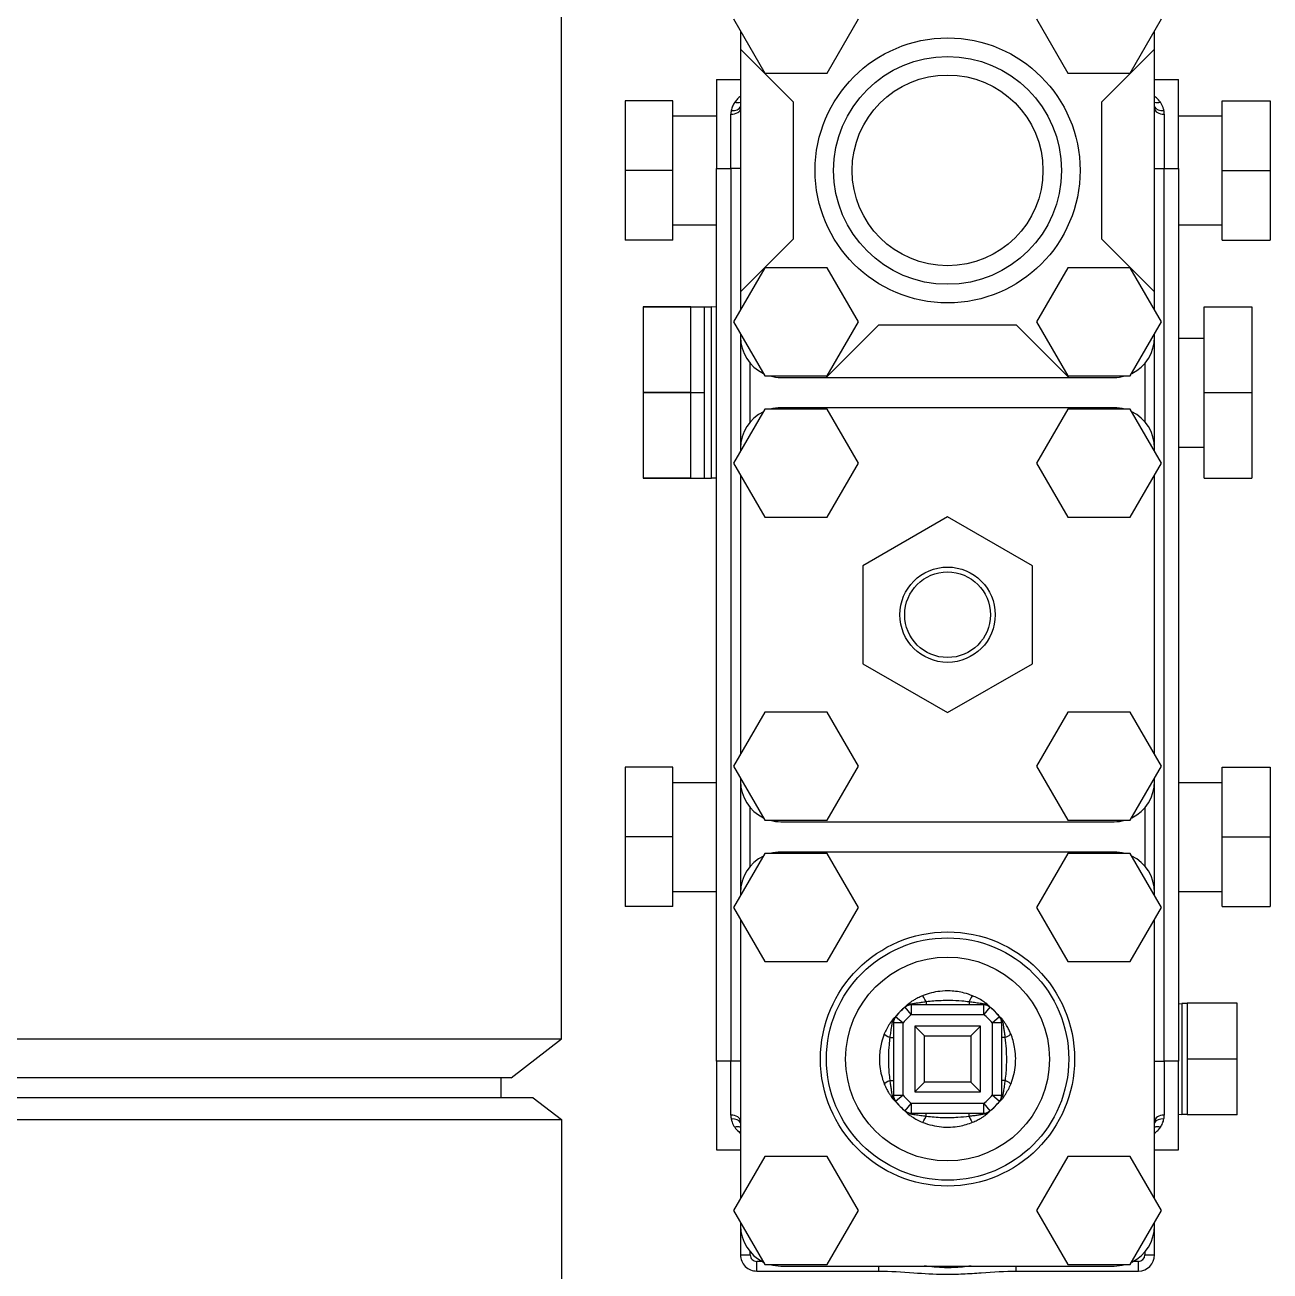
# Model space of a CAD drawing. Header units: inches. Extents: x -883 to 808, y -248 to 1051.
# Drawn here: x -256.77 to -249.06, y 841.28 to 848.99 of the extents above; entities that cross this region are included whole.
import ezdxf

# ---------------------------------------------------------------- set-up
doc = ezdxf.new("R2010")
doc.units = ezdxf.units.IN
doc.header["$MEASUREMENT"] = 0
doc.layers.get('0').update_dxf_attribs({"linetype": 'CONTINUOUS'})
doc.layers.add('EQUIPMENT - COMPRESSORS', color=41, linetype='CONTINUOUS')

# ---------------------------------------------------------------- blocks, each defined once
blk = doc.blocks.new('A$Cb802d3fd')
for p, q in [((104.9643, 41.2695), (105.3953, 41.2695)), ((104.9643, 40.9735), (104.9643, 41.2695)), ((105.3953, 41.2695), (105.8263, 41.2695)), ((105.3953, 40.9735), (105.3953, 41.2695)), ((105.8263, 40.9735), (105.8263, 41.2695)), ((109.0893, 41.2695), (109.5203, 41.2695)), ((109.0893, 40.9735), (109.0893, 41.2695)), ((109.5203, 41.2695), (109.9513, 41.2695)), ((109.5203, 40.9735), (109.5203, 41.2695)), ((109.9513, 40.9735), (109.9513, 41.2695)), ((106.2403, 40.8625), (106.2403, 41.1575)), ((106.2403, 41.1575), (106.7703, 41.1575)), ((106.7703, 41.1575), (107.3003, 41.1575)), ((106.7703, 40.8625), (106.7703, 41.1575)), ((107.3003, 40.8625), (107.3003, 41.1575)), ((110.5503, 41.0668), (110.5503, 40.7568)), ((110.8953, 41.0668), (110.5503, 41.0668)), ((110.8953, 41.0668), (110.8953, 40.7568)), ((111.2403, 41.0668), (110.8953, 41.0668)), ((111.2403, 41.0668), (111.2403, 40.7568)), ((105.3953, 40.9735), (104.9643, 40.9735)), ((105.0578, 40.7035), (105.0578, 40.9735)), ((105.8263, 40.9735), (105.3953, 40.9735)), ((105.7328, 40.7035), (105.7328, 40.9735)), ((109.5203, 40.9735), (109.0893, 40.9735)), ((109.1828, 40.7035), (109.1828, 40.9735)), ((109.9513, 40.9735), (109.5203, 40.9735)), ((109.8578, 40.7035), (109.8578, 40.9735)), ((106.7703, 40.8625), (106.2403, 40.8625)), ((106.4328, 40.7035), (106.4328, 40.8625)), ((107.3003, 40.8625), (106.7703, 40.8625)), ((107.1078, 40.7035), (107.1078, 40.8625)), ((110.5503, 40.7568), (110.8953, 40.7568)), ((110.5525, 40.7568), (110.5525, 40.7227)), ((110.8953, 40.7568), (111.2403, 40.7568)), ((111.2381, 40.7568), (111.2381, 40.7227)), ((105.3828, 40.7035), (104.8328, 40.7035)), ((104.8328, 40.5547), (104.8328, 40.7035)), ((105.3828, 40.6147), (105.3828, 40.7035)), ((105.3828, 40.7035), (110.9078, 40.7035)), ((110.5525, 40.7227), (111.2381, 40.7227)), ((110.5531, 40.7035), (110.5525, 40.7227)), ((111.4578, 40.7035), (110.9078, 40.7035)), ((110.9078, 40.7035), (110.9078, 40.6147)), ((111.2375, 40.7035), (111.2381, 40.7227)), ((111.4578, 40.5547), (111.4578, 40.7035)), ((104.7925, 40.4042), (104.4578, 40.5974)), ((105.0481, 40.6147), (105.3828, 40.6147)), ((105.3828, 40.5547), (105.3828, 40.6147)), ((110.9078, 40.6147), (105.3828, 40.6147)), ((106.3328, 40.5974), (105.9982, 40.4042)), ((106.6675, 40.4042), (106.3328, 40.5974)), ((107.2078, 40.5974), (106.8732, 40.4042)), ((107.5425, 40.4042), (107.2078, 40.5974)), ((109.0828, 40.5974), (108.7482, 40.4042)), ((109.4175, 40.4042), (109.0828, 40.5974)), ((109.9578, 40.5974), (109.6232, 40.4042)), ((110.2925, 40.4042), (109.9578, 40.5974)), ((110.9078, 40.6147), (111.2425, 40.6147)), ((110.9078, 40.5547), (110.9078, 40.6147)), ((111.8328, 40.5974), (111.4982, 40.4042)), ((112.1675, 40.4042), (111.8328, 40.5974)), ((104.6444, 40.5547), (104.5317, 40.5547)), ((106.1462, 40.5547), (104.6444, 40.5547)), ((104.9706, 40.2285), (104.6444, 40.5547)), ((106.1462, 40.5547), (105.82, 40.2285)), ((106.2589, 40.5547), (106.1462, 40.5547)), ((106.4266, 40.5547), (106.4067, 40.5547)), ((107.1141, 40.5547), (106.4266, 40.5547)), ((106.589, 40.4947), (106.9516, 40.4947)), ((107.1339, 40.5547), (107.1141, 40.5547)), ((109.0089, 40.5547), (107.2817, 40.5547)), ((109.1766, 40.5547), (109.1567, 40.5547)), ((109.8641, 40.5547), (109.1766, 40.5547)), ((109.339, 40.4947), (109.7016, 40.4947)), ((109.8839, 40.5547), (109.8641, 40.5547)), ((111.7589, 40.5547), (110.0317, 40.5547)), ((111.9266, 40.5547), (111.9067, 40.5547)), ((112.1078, 40.5547), (111.9266, 40.5547)), ((112.089, 40.4947), (112.1078, 40.4947)), ((112.1078, 40.4947), (112.1078, 40.5547)), ((112.2078, 40.4547), (112.1478, 40.4547)), ((112.1478, 40.4547), (112.1478, 40.4211)), ((112.2078, 39.6981), (112.2078, 40.4547)), ((104.7925, 40.0178), (104.7925, 40.4042)), ((105.9982, 40.4042), (105.9982, 40.0178)), ((106.6675, 40.0178), (106.6675, 40.4042)), ((106.8732, 40.4042), (106.8732, 40.0178)), ((107.5425, 40.0178), (107.5425, 40.4042)), ((108.7482, 40.4042), (108.7482, 40.0178)), ((109.4175, 40.0178), (109.4175, 40.4042)), ((109.6232, 40.4042), (109.6232, 40.0178)), ((110.2925, 40.0178), (110.2925, 40.4042)), ((111.4982, 40.4042), (111.4982, 40.0178)), ((112.1675, 40.0178), (112.1675, 40.4042)), ((106.6766, 40.0244), (106.6766, 40.3047)), ((106.8641, 40.3047), (106.8641, 38.2422)), ((109.4266, 38.2422), (109.4266, 40.3047)), ((109.6141, 40.3047), (109.6141, 38.2422)), ((112.1766, 38.2422), (112.1766, 40.3047)), ((105.82, 40.2285), (104.9706, 40.2285)), ((104.4578, 39.8246), (104.7925, 40.0178)), ((105.9982, 40.0178), (106.3328, 39.8246)), ((106.3328, 39.8246), (106.6675, 40.0178)), ((106.3503, 39.6982), (106.6766, 40.0244)), ((106.6766, 38.5226), (106.6766, 40.0244)), ((106.8732, 40.0178), (107.2078, 39.8246)), ((107.2078, 39.8246), (107.5425, 40.0178)), ((108.7482, 40.0178), (109.0828, 39.8246)), ((109.0828, 39.8246), (109.4175, 40.0178)), ((109.6232, 40.0178), (109.9578, 39.8246)), ((109.9578, 39.8246), (110.2925, 40.0178)), ((111.4982, 40.0178), (111.8328, 39.8246)), ((111.8328, 39.8246), (112.1675, 40.0178)), ((107.8422, 39.7985), (107.5391, 39.2735)), ((108.4484, 39.7985), (107.8422, 39.7985)), ((108.7515, 39.2735), (108.4484, 39.7985)), ((106.3503, 38.8488), (106.3503, 39.6982)), ((112.2078, 39.6981), (112.1766, 39.6981)), ((110.6708, 39.5485), (110.6329, 39.595)), ((110.6708, 39.6085), (110.6708, 39.5485)), ((111.1198, 39.6085), (110.6708, 39.6085)), ((110.7624, 39.6288), (110.7624, 39.6085)), ((111.0283, 39.6288), (111.0283, 39.6085)), ((111.1198, 39.5485), (111.1198, 39.6085)), ((111.1578, 39.595), (111.1198, 39.5485)), ((110.6203, 39.498), (110.5603, 39.498)), ((110.5603, 39.498), (110.5603, 39.049)), ((110.5738, 39.5359), (110.6203, 39.498)), ((110.6203, 39.049), (110.6203, 39.498)), ((110.6708, 39.5485), (111.1198, 39.5485)), ((111.1703, 39.498), (111.2168, 39.5359)), ((111.1703, 39.498), (111.1703, 39.049)), ((111.2303, 39.498), (111.1703, 39.498)), ((111.2303, 39.049), (111.2303, 39.498)), ((110.6923, 39.4765), (110.6923, 39.0705)), ((110.6923, 39.4765), (110.7523, 39.4165)), ((111.0983, 39.4765), (110.6923, 39.4765)), ((110.7523, 39.1305), (110.7523, 39.4165)), ((110.7523, 39.4165), (111.0383, 39.4165)), ((111.0383, 39.4165), (111.0983, 39.4765)), ((111.0383, 39.4165), (111.0383, 39.1305)), ((111.0983, 39.0705), (111.0983, 39.4765)), ((110.54, 39.4064), (110.5603, 39.4064)), ((111.2506, 39.4064), (111.2303, 39.4064)), ((107.5391, 39.2735), (107.8422, 38.7485)), ((108.4484, 38.7485), (108.7515, 39.2735)), ((110.54, 39.1406), (110.5603, 39.1406)), ((110.7523, 39.1305), (110.6923, 39.0705)), ((111.0383, 39.1305), (110.7523, 39.1305)), ((111.0383, 39.1305), (111.0983, 39.0705)), ((111.2506, 39.1406), (111.2303, 39.1406)), ((110.5603, 39.049), (110.6203, 39.049)), ((110.6203, 39.049), (110.5738, 39.0111)), ((110.6923, 39.0705), (111.0983, 39.0705)), ((111.2168, 39.0111), (111.1703, 39.049)), ((111.1703, 39.049), (111.2303, 39.049)), ((110.6329, 38.952), (110.6708, 38.9985)), ((111.1198, 38.9985), (110.6708, 38.9985)), ((110.6708, 38.9985), (110.6708, 38.9385)), ((111.1198, 38.9985), (111.1578, 38.952)), ((111.1198, 38.9385), (111.1198, 38.9985)), ((110.6708, 38.9385), (111.1198, 38.9385)), ((110.7624, 38.9182), (110.7624, 38.9385)), ((111.0283, 38.9182), (111.0283, 38.9385)), ((106.6766, 38.5226), (106.3503, 38.8488)), ((112.2078, 38.8489), (112.1766, 38.8489)), ((112.2078, 38.0922), (112.2078, 38.8489)), ((104.7925, 38.5292), (104.4578, 38.7224)), ((106.3328, 38.7224), (105.9982, 38.5292)), ((106.6675, 38.5292), (106.3328, 38.7224)), ((107.2078, 38.7224), (106.8732, 38.5292)), ((107.5425, 38.5292), (107.2078, 38.7224)), ((107.8422, 38.7485), (108.4484, 38.7485)), ((109.0828, 38.7224), (108.7482, 38.5292)), ((109.4175, 38.5292), (109.0828, 38.7224)), ((109.9578, 38.7224), (109.6232, 38.5292)), ((110.2925, 38.5292), (109.9578, 38.7224)), ((111.8328, 38.7224), (111.4982, 38.5292)), ((112.1675, 38.5292), (111.8328, 38.7224)), ((104.7925, 38.1428), (104.7925, 38.5292)), ((105.9982, 38.5292), (105.9982, 38.1428)), ((106.6675, 38.1428), (106.6675, 38.5292)), ((106.6766, 38.2422), (106.6766, 38.5226)), ((106.8732, 38.5292), (106.8732, 38.1428)), ((107.5425, 38.1428), (107.5425, 38.5292)), ((108.7482, 38.5292), (108.7482, 38.1428)), ((109.4175, 38.1428), (109.4175, 38.5292)), ((109.6232, 38.5292), (109.6232, 38.1428)), ((110.2925, 38.1428), (110.2925, 38.5292)), ((111.4982, 38.5292), (111.4982, 38.1428)), ((112.1675, 38.1428), (112.1675, 38.5292)), ((104.6444, 37.9922), (104.9706, 38.3185)), ((104.9706, 38.3185), (105.82, 38.3185)), ((105.82, 38.3185), (106.1462, 37.9922)), ((104.4578, 37.9496), (104.7925, 38.1428)), ((105.9982, 38.1428), (106.3328, 37.9496)), ((106.3328, 37.9496), (106.6675, 38.1428)), ((106.8732, 38.1428), (107.2078, 37.9496)), ((107.2078, 37.9496), (107.5425, 38.1428)), ((108.7482, 38.1428), (109.0828, 37.9496)), ((109.0828, 37.9496), (109.4175, 38.1428)), ((109.6232, 38.1428), (109.9578, 37.9496)), ((109.9578, 37.9496), (110.2925, 38.1428)), ((111.4982, 38.1428), (111.8328, 37.9496)), ((111.8328, 37.9496), (112.1675, 38.1428)), ((112.1478, 38.1259), (112.1478, 38.0922)), ((106.9516, 38.0522), (106.589, 38.0522)), ((109.7016, 38.0522), (109.339, 38.0522)), ((112.1078, 38.0522), (112.089, 38.0522)), ((112.1078, 37.9922), (112.1078, 38.0522)), ((112.2078, 38.0922), (112.1478, 38.0922)), ((104.5317, 37.9922), (104.6444, 37.9922)), ((104.6444, 37.9922), (106.1462, 37.9922)), ((104.8328, 37.8435), (104.8328, 37.9922)), ((105.3828, 37.9922), (105.3828, 37.9322)), ((106.1462, 37.9922), (106.2589, 37.9922)), ((106.4067, 37.9922), (106.4266, 37.9922)), ((106.4266, 37.9922), (107.1141, 37.9922)), ((107.1141, 37.9922), (107.1339, 37.9922)), ((107.2817, 37.9922), (109.0089, 37.9922)), ((109.1567, 37.9922), (109.1766, 37.9922)), ((109.1766, 37.9922), (109.8641, 37.9922)), ((109.8641, 37.9922), (109.8839, 37.9922)), ((110.0317, 37.9922), (111.7589, 37.9922)), ((110.9078, 37.9922), (110.9078, 37.9322)), ((111.4578, 37.8435), (111.4578, 37.9922)), ((111.9067, 37.9922), (111.9266, 37.9922)), ((111.9266, 37.9922), (112.1078, 37.9922)), ((105.3828, 37.9322), (105.0481, 37.9322)), ((105.3828, 37.9322), (110.9078, 37.9322)), ((105.3828, 37.8435), (105.3828, 37.9322)), ((111.2425, 37.9322), (110.9078, 37.9322)), ((110.9078, 37.9322), (110.9078, 37.8435)), ((104.8328, 37.8435), (105.3828, 37.8435)), ((105.0578, 37.5735), (105.0578, 37.8435)), ((110.9078, 37.8435), (105.3828, 37.8435)), ((105.7328, 37.5735), (105.7328, 37.8435)), ((106.2408, 37.8435), (106.2399, 37.8133)), ((107.3007, 37.8133), (106.2399, 37.8133)), ((106.2399, 37.7695), (106.2399, 37.8133)), ((107.2998, 37.8435), (107.3007, 37.8133)), ((107.3007, 37.7695), (107.3007, 37.8133)), ((109.1828, 37.5735), (109.1828, 37.8435)), ((109.8578, 37.5735), (109.8578, 37.8435)), ((110.9078, 37.8435), (111.4578, 37.8435)), ((106.2403, 37.7695), (106.2399, 37.7695)), ((106.4871, 37.7695), (106.2403, 37.7695)), ((106.2403, 37.3895), (106.2403, 37.7695)), ((106.5235, 37.7695), (106.4871, 37.7695)), ((106.7703, 37.7695), (106.5235, 37.7695)), ((107.0171, 37.7695), (106.7703, 37.7695)), ((106.7703, 37.3895), (106.7703, 37.7695)), ((107.0535, 37.7695), (107.0171, 37.7695)), ((107.3003, 37.7695), (107.0535, 37.7695)), ((107.3003, 37.3895), (107.3003, 37.7695)), ((107.3007, 37.7695), (107.3003, 37.7695)), ((106.7703, 37.6845), (106.2403, 37.6845)), ((106.2403, 37.6845), (106.2403, 37.3895)), ((107.3003, 37.6845), (106.7703, 37.6845)), ((106.7703, 37.6845), (106.7703, 37.3895)), ((107.3003, 37.6845), (107.3003, 37.3895)), ((105.3953, 37.5735), (104.9643, 37.5735)), ((104.9643, 37.5735), (104.9643, 37.2775)), ((105.8263, 37.5735), (105.3953, 37.5735)), ((105.3953, 37.5735), (105.3953, 37.2775)), ((105.8263, 37.5735), (105.8263, 37.2775)), ((109.5203, 37.5735), (109.0893, 37.5735)), ((109.0893, 37.5735), (109.0893, 37.2775)), ((109.9513, 37.5735), (109.5203, 37.5735)), ((109.5203, 37.5735), (109.5203, 37.2775)), ((109.9513, 37.5735), (109.9513, 37.2775)), ((106.2403, 37.3895), (106.7703, 37.3895)), ((106.2403, 37.3895), (106.7703, 37.3895)), ((106.7703, 37.3895), (107.3003, 37.3895)), ((106.7703, 37.3895), (107.3003, 37.3895)), ((104.9643, 37.2775), (105.3953, 37.2775)), ((105.3953, 37.2775), (105.8263, 37.2775)), ((109.0893, 37.2775), (109.5203, 37.2775)), ((109.5203, 37.2775), (109.9513, 37.2775)), ((110.7705, 36.8845), (101.7388, 36.8845)), ((110.771, 36.8845), (101.7388, 36.8845)), ((110.771, 36.8845), (101.7388, 36.8845)), ((110.7705, 25.7295), (110.7705, 36.8845)), ((110.771, 25.7294), (110.771, 36.8845)), ((111.0108, 36.572), (110.771, 36.8845)), ((110.771, 25.7294), (110.771, 36.8845)), ((111.0108, 36.572), (110.771, 36.8845)), ((111.1353, 36.7095), (111.2696, 36.8845)), ((111.2696, 25.6726), (111.2696, 36.8845)), ((111.2696, 36.8845), (113.1353, 36.8845)), ((111.2701, 25.6726), (111.2701, 36.8845)), ((111.2701, 36.8845), (113.1358, 36.8845)), ((111.2701, 25.6726), (111.2701, 36.8845)), ((111.2701, 36.8845), (113.1358, 36.8845)), ((111.1353, 36.7095), (111.1353, 25.6879)), ((111.0108, 36.572), (111.0108, 25.7021)), ((111.0108, 36.572), (111.0108, 25.7021)), ((111.0108, 36.5095), (111.1353, 36.5095)), ((111.0108, 36.5095), (111.1353, 36.5095)), ((111.0108, 36.5095), (111.1353, 36.5095))]:
    blk.add_line(p, q)
for centre, radius in [((105.3953, 39.2735), 0.82), ((110.8953, 39.2735), 0.7865), ((105.3953, 39.2735), 0.705), ((110.8953, 39.2735), 0.75), ((110.8953, 39.2735), 0.631), ((105.3953, 39.2735), 0.5905), ((108.1453, 39.2735), 0.295), ((108.1453, 39.2735), 0.2651)]:
    blk.add_circle(centre, radius)
for centre, radius, start, end in [((106.4266, 40.3047), 0.25, 25.72287, 90), ((107.1141, 40.3047), 0.25, 90, 154.27713), ((109.1766, 40.3047), 0.25, 25.72287, 90), ((109.8641, 40.3047), 0.25, 90, 154.27713), ((111.9266, 40.3047), 0.25, 25.72287, 90), ((112.1078, 40.4547), 0.1, 0, 90), ((112.1078, 40.4547), 0.04, 0, 90), ((106.4266, 40.3047), 0.25, 0, 15.51024), ((107.1141, 40.3047), 0.25, 164.48976, 180), ((109.1766, 40.3047), 0.25, 0, 15.51024), ((109.8641, 40.3047), 0.25, 164.48976, 180), ((111.9266, 40.3047), 0.25, 0, 15.51024), ((110.8953, 39.2735), 0.4152, 128.65159, 141.34841), ((110.8953, 39.2735), 0.415, 129.22688, 140.77312), ((110.6708, 39.5485), 0.06, 90, 129.22688), ((111.1198, 39.5485), 0.06, 50.77312, 90), ((110.8953, 39.2735), 0.4152, 38.65159, 51.34841), ((110.8953, 39.2735), 0.415, 39.22688, 50.77312), ((110.6203, 39.498), 0.06, 140.77312, 180), ((110.8953, 39.2735), 0.355, 129.22688, 140.77312), ((110.8953, 39.2735), 0.355, 39.22688, 50.77312), ((111.1703, 39.498), 0.06, 0, 39.22688), ((110.6203, 39.049), 0.06, 180, 219.22688), ((110.8953, 39.2735), 0.355, 219.22688, 230.77312), ((110.8953, 39.2735), 0.355, 309.22688, 320.77312), ((111.1703, 39.049), 0.06, 320.77312, 0), ((110.8953, 39.2735), 0.4152, 218.65159, 231.34841), ((110.8953, 39.2735), 0.415, 219.22688, 230.77312), ((110.6708, 38.9985), 0.06, 230.77312, 270), ((111.1198, 38.9985), 0.06, 270, 309.22688), ((110.8953, 39.2735), 0.4152, 308.65159, 321.34841), ((110.8953, 39.2735), 0.415, 309.22688, 320.77312), ((106.4266, 38.2422), 0.25, 344.48976, 0), ((107.1141, 38.2422), 0.25, 180, 195.51024), ((109.1766, 38.2422), 0.25, 344.48976, 0), ((109.8641, 38.2422), 0.25, 180, 195.51024), ((111.9266, 38.2422), 0.25, 344.48976, 0), ((106.4266, 38.2422), 0.25, 270, 334.27713), ((107.1141, 38.2422), 0.25, 205.72287, 270), ((109.1766, 38.2422), 0.25, 270, 334.27713), ((109.8641, 38.2422), 0.25, 205.72287, 270), ((111.9266, 38.2422), 0.25, 270, 334.27713), ((112.1078, 38.0922), 0.1, 270, 0), ((112.1078, 38.0922), 0.04, 270, 0)]:
    blk.add_arc(centre, radius, start, end)
for centre, major_axis, ratio, start_param, end_param in [((104.9284, 40.5907), (-0.0317, 0.051), 0.68821, 3.603553, 4.308421), ((104.9851, 40.6123), (0.0104, -0.0591), 0.646296, 0.139851, 1.457526), ((105.0116, 40.6147), (0, -0.06), 0.608472, 0, 1.570796), ((111.279, 40.6147), (0, -0.06), 0.608472, 4.712389, 6.283185), ((111.3055, 40.6123), (-0.0104, -0.0591), 0.646296, 4.825659, 6.143335), ((111.3622, 40.5907), (-0.0317, -0.051), 0.68821, 5.116357, 5.821225), ((110.7624, 39.6095), (-0.023, 0.0554), 0.129301, 5.014879, 6.159973), ((111.0283, 39.6095), (0.023, 0.0554), 0.129301, 0.123213, 1.268306), ((110.6718, 39.5493), (-0.0378, 0.0466), 0.980024, 5.655334, 6.283185), ((110.6732, 39.5513), (-0.0559, 0.0218), 0.97123, 5.203104, 5.74597), ((111.1188, 39.5493), (0.0378, 0.0466), 0.980024, 0, 0.627851), ((111.1175, 39.5513), (0.0559, 0.0218), 0.97123, 0.537215, 1.080081), ((110.6175, 39.4956), (-0.0218, 0.0559), 0.97123, 0.537215, 1.080081), ((110.6195, 39.497), (-0.0466, 0.0378), 0.980024, 0, 0.627851), ((111.1711, 39.497), (0.0466, 0.0378), 0.980024, 5.655334, 6.283185), ((111.1731, 39.4956), (0.0218, 0.0559), 0.97123, 5.203104, 5.74597), ((110.5593, 39.4064), (-0.0554, 0.023), 0.129301, 0.123213, 1.268306), ((111.2313, 39.4064), (0.0554, 0.023), 0.129301, 5.014879, 6.159973), ((110.5593, 39.1406), (-0.0554, -0.023), 0.129301, 5.014879, 6.159973), ((111.2313, 39.1406), (0.0554, -0.023), 0.129301, 0.123213, 1.268306), ((110.6175, 39.0514), (-0.0218, -0.0559), 0.97123, 5.203104, 5.74597), ((110.6195, 39.05), (-0.0466, -0.0378), 0.980024, 5.655334, 6.283185), ((111.1711, 39.05), (0.0466, -0.0378), 0.980024, 0, 0.627851), ((111.1731, 39.0514), (0.0218, -0.0559), 0.97123, 0.537215, 1.080081), ((110.6718, 38.9977), (-0.0378, -0.0466), 0.980024, 0, 0.627851), ((111.1188, 38.9977), (0.0378, -0.0466), 0.980024, 5.655334, 6.283185), ((110.6732, 38.9957), (-0.0559, -0.0218), 0.97123, 0.537215, 1.080081), ((110.7624, 38.9375), (-0.023, -0.0554), 0.129301, 0.123213, 1.268306), ((111.0283, 38.9375), (0.023, -0.0554), 0.129301, 5.014879, 6.159973), ((111.1175, 38.9957), (0.0559, -0.0218), 0.97123, 5.203104, 5.74597), ((104.9284, 37.9563), (0.0317, 0.051), 0.68821, 5.116357, 5.821225), ((104.9851, 37.9347), (0.0104, 0.0591), 0.646296, 4.825659, 6.143335), ((105.0116, 37.9322), (0, 0.06), 0.608472, 4.712389, 6.283185), ((111.279, 37.9322), (0, 0.06), 0.608472, 0, 1.570796), ((111.3055, 37.9347), (-0.0104, 0.0591), 0.646296, 0.139851, 1.457526), ((111.3622, 37.9563), (0.0317, -0.051), 0.68821, 3.603553, 4.308421)]:
    blk.add_ellipse(centre, major_axis=major_axis, ratio=ratio, start_param=start_param, end_param=end_param)
for points, knots in [([(104.9731, 40.5907), (104.9631, 40.5838), (104.954, 40.5757), (104.9425, 40.5626), (104.9395, 40.5588), (104.9366, 40.5548)], [-0.3860139, -0.3860139, -0.3860139, -0.3860139, -0.2497193, -0.2497193, -0.197804, -0.197804, -0.197804, -0.197804]), ([(105.0242, 40.6123), (105.0177, 40.6111), (105.0114, 40.6093), (104.9938, 40.6031), (104.983, 40.5975), (104.9731, 40.5907)], [-3.1944843, -3.1944843, -3.1944843, -3.1944843, -3.1213505, -3.1213505, -2.9847717, -2.9847717, -2.9847717, -2.9847717]), ([(105.0481, 40.6147), (105.0441, 40.6147), (105.04, 40.6145), (105.032, 40.6137), (105.0281, 40.6131), (105.0242, 40.6123)], [-0.08723393, -0.08723393, -0.08723393, -0.08723393, -0.04361696, -0.04361696, 0, 0, 0, 0]), ([(111.3175, 40.5907), (111.3099, 40.5959), (111.3018, 40.6004), (111.2847, 40.6077), (111.2757, 40.6105), (111.2664, 40.6123)], [-0.2097111, -0.2097111, -0.2097111, -0.2097111, -0.1048556, -0.1048556, 0, 0, 0, 0]), ([(111.354, 40.5547), (111.3489, 40.5619), (111.3434, 40.5683), (111.3312, 40.5803), (111.3246, 40.5858), (111.3175, 40.5907)], [0.1978051, 0.1978051, 0.1978051, 0.1978051, 0.2895534, 0.2895534, 0.3860712, 0.3860712, 0.3860712, 0.3860712]), ([(110.7404, 39.6649), (110.7307, 39.6608), (110.7211, 39.6564), (110.7037, 39.6477), (110.6959, 39.6434), (110.6823, 39.6353), (110.6764, 39.6316), (110.6657, 39.6244), (110.6608, 39.621), (110.653, 39.6151), (110.65, 39.6126), (110.6441, 39.6076), (110.6417, 39.6052), (110.6378, 39.6008), (110.6366, 39.5991), (110.636, 39.5978)], [0, 0, 0, 0, 0.0695905, 0.0695905, 0.1288537, 0.1288537, 0.1750899, 0.1750899, 0.2154398, 0.2154398, 0.2432963, 0.2432963, 0.2781151, 0.2781151, 0.3187351, 0.3187351, 0.3187351, 0.3187351]), ([(111.0502, 39.6649), (111.0491, 39.6653), (111.048, 39.6657), (111.0109, 39.6806), (110.9725, 39.6896), (110.8961, 39.6967), (110.858, 39.695), (110.7934, 39.6833), (110.7661, 39.6754), (110.7404, 39.6649)], [0.5547418, 0.5547418, 0.5547418, 0.5547418, 0.5624937, 0.5624937, 0.81713, 0.81713, 1.0635787, 1.0635787, 1.2468482, 1.2468482, 1.2468482, 1.2468482]), ([(111.1546, 39.5978), (111.154, 39.5991), (111.1528, 39.6009), (111.1489, 39.6052), (111.1464, 39.6076), (111.1402, 39.613), (111.1365, 39.6159), (111.1268, 39.6232), (111.1205, 39.6275), (111.114, 39.6316), (111.104, 39.6381), (111.0936, 39.6441), (111.0723, 39.6552), (111.0613, 39.6603), (111.0502, 39.6649)], [-0.3187271, -0.3187271, -0.3187271, -0.3187271, -0.2775531, -0.2775531, -0.2432886, -0.2432886, -0.2104749, -0.2104749, -0.1593635, -0.1593635, -0.1593635, -0.0796818, -0.0796818, 0, 0, 0, 0]), ([(112.2078, 38.8489), (112.2078, 38.9176), (112.2132, 38.99), (112.2226, 39.1262), (112.2267, 39.1896), (112.2277, 39.2921), (112.2269, 39.3308), (112.2235, 39.4072), (112.221, 39.4449), (112.2132, 39.5568), (112.2078, 39.6293), (112.2078, 39.6981)], [0, 0, 0, 0, 0.569224, 0.569224, 1.035525, 1.035525, 1.316902, 1.316902, 1.59828, 1.59828, 2.168203, 2.168203, 2.168203, 2.168203]), ([(110.634, 39.5959), (110.6339, 39.5959), (110.6339, 39.5958), (110.6332, 39.5952), (110.6329, 39.595), (110.6329, 39.595)], [-0.03282095, -0.03282095, -0.03282095, -0.03282095, -0.02997979, -0.02997979, 0, 0, 0, 0]), ([(110.636, 39.5978), (110.6356, 39.5974), (110.6353, 39.5971), (110.6346, 39.5964), (110.6343, 39.5962), (110.634, 39.5959)], [0, 0, 0, 0, 0.01504374, 0.01504374, 0.02853863, 0.02853863, 0.02853863, 0.02853863]), ([(110.6655, 39.6094), (110.6639, 39.6098), (110.6625, 39.6103), (110.6606, 39.6116), (110.6597, 39.6123), (110.6622, 39.6138), (110.6654, 39.6145), (110.6748, 39.6162), (110.681, 39.6172), (110.694, 39.6193), (110.7009, 39.6203), (110.7164, 39.6226), (110.725, 39.6239), (110.7432, 39.6264), (110.7529, 39.6277), (110.7624, 39.6288)], [-0.3187351, -0.3187351, -0.3187351, -0.3187351, -0.2781151, -0.2781151, -0.2432963, -0.2432963, -0.2154398, -0.2154398, -0.1750899, -0.1750899, -0.1288537, -0.1288537, -0.0695905, -0.0695905, 0, 0, 0, 0]), ([(110.668, 39.6088), (110.6677, 39.6088), (110.6674, 39.6089), (110.6666, 39.6091), (110.6661, 39.6093), (110.6655, 39.6094)], [-0.02853863, -0.02853863, -0.02853863, -0.02853863, -0.01504374, -0.01504374, 0, 0, 0, 0]), ([(110.6708, 39.6085), (110.6698, 39.6085), (110.6689, 39.6086), (110.6682, 39.6087), (110.6681, 39.6087), (110.668, 39.6088)], [0, 0, 0, 0, 0.02997979, 0.02997979, 0.03282095, 0.03282095, 0.03282095, 0.03282095]), ([(110.7624, 39.6288), (110.7844, 39.6319), (110.8078, 39.6341), (110.8633, 39.6375), (110.896, 39.638), (110.9616, 39.6359), (110.9946, 39.6334), (111.0264, 39.6291), (111.0273, 39.629), (111.0283, 39.6288)], [-1.2468482, -1.2468482, -1.2468482, -1.2468482, -1.0635787, -1.0635787, -0.81713, -0.81713, -0.5624937, -0.5624937, -0.5547418, -0.5547418, -0.5547418, -0.5547418]), ([(111.0283, 39.6288), (111.0391, 39.6275), (111.0502, 39.626), (111.0729, 39.6228), (111.0846, 39.6211), (111.0965, 39.6193), (111.1042, 39.6181), (111.1121, 39.6168), (111.1239, 39.6147), (111.1282, 39.6139), (111.1308, 39.6123), (111.13, 39.6116), (111.1282, 39.6104), (111.1268, 39.6098), (111.1251, 39.6094)], [0, 0, 0, 0, 0.0796818, 0.0796818, 0.1593635, 0.1593635, 0.1593635, 0.2104749, 0.2104749, 0.2432886, 0.2432886, 0.2775531, 0.2775531, 0.3187271, 0.3187271, 0.3187271, 0.3187271]), ([(111.1226, 39.6088), (111.1222, 39.6087), (111.1218, 39.6086), (111.1209, 39.6085), (111.1204, 39.6085), (111.1198, 39.6085)], [0, 0, 0, 0, 0.01640663, 0.01640663, 0.03281325, 0.03281325, 0.03281325, 0.03281325]), ([(111.1578, 39.595), (111.1578, 39.595), (111.1577, 39.5951), (111.1573, 39.5954), (111.157, 39.5956), (111.1566, 39.5959)], [-0.03281325, -0.03281325, -0.03281325, -0.03281325, -0.01640663, -0.01640663, 0, 0, 0, 0]), ([(110.571, 39.5328), (110.5697, 39.5322), (110.5679, 39.531), (110.5636, 39.5271), (110.5612, 39.5246), (110.5558, 39.5184), (110.5529, 39.5147), (110.5456, 39.505), (110.5413, 39.4987), (110.5372, 39.4922), (110.5308, 39.4822), (110.5247, 39.4718), (110.5136, 39.4505), (110.5086, 39.4395), (110.504, 39.4284)], [-0.3187271, -0.3187271, -0.3187271, -0.3187271, -0.2775531, -0.2775531, -0.2432886, -0.2432886, -0.2104749, -0.2104749, -0.1593635, -0.1593635, -0.1593635, -0.0796818, -0.0796818, 0, 0, 0, 0]), ([(110.54, 39.4064), (110.5413, 39.4173), (110.5428, 39.4284), (110.546, 39.4511), (110.5477, 39.4628), (110.5495, 39.4747), (110.5507, 39.4824), (110.552, 39.4903), (110.5541, 39.5021), (110.5549, 39.5064), (110.5565, 39.509), (110.5572, 39.5082), (110.5584, 39.5064), (110.559, 39.5049), (110.5594, 39.5033)], [0, 0, 0, 0, 0.0796818, 0.0796818, 0.1593635, 0.1593635, 0.1593635, 0.2104749, 0.2104749, 0.2432886, 0.2432886, 0.2775531, 0.2775531, 0.3187271, 0.3187271, 0.3187271, 0.3187271]), ([(110.56, 39.5008), (110.5601, 39.5004), (110.5602, 39.5), (110.5603, 39.4991), (110.5603, 39.4986), (110.5603, 39.498)], [0, 0, 0, 0, 0.01640663, 0.01640663, 0.03281325, 0.03281325, 0.03281325, 0.03281325]), ([(110.5738, 39.5359), (110.5738, 39.5359), (110.5738, 39.5359), (110.5734, 39.5355), (110.5732, 39.5352), (110.5729, 39.5348)], [-0.03281325, -0.03281325, -0.03281325, -0.03281325, -0.01640663, -0.01640663, 0, 0, 0, 0]), ([(111.2177, 39.5348), (111.2177, 39.5349), (111.2176, 39.5349), (111.217, 39.5356), (111.2168, 39.5359), (111.2168, 39.5359)], [-0.03282095, -0.03282095, -0.03282095, -0.03282095, -0.02997979, -0.02997979, 0, 0, 0, 0]), ([(111.2196, 39.5328), (111.2192, 39.5332), (111.2189, 39.5335), (111.2183, 39.5342), (111.218, 39.5345), (111.2177, 39.5348)], [0, 0, 0, 0, 0.01504374, 0.01504374, 0.02853863, 0.02853863, 0.02853863, 0.02853863]), ([(111.2867, 39.4284), (111.2826, 39.4381), (111.2783, 39.4477), (111.2695, 39.4651), (111.2652, 39.4729), (111.2571, 39.4865), (111.2534, 39.4924), (111.2462, 39.5031), (111.2428, 39.508), (111.2369, 39.5158), (111.2344, 39.5189), (111.2294, 39.5247), (111.227, 39.5271), (111.2227, 39.531), (111.2209, 39.5322), (111.2196, 39.5328)], [0, 0, 0, 0, 0.0695905, 0.0695905, 0.1288537, 0.1288537, 0.1750899, 0.1750899, 0.2154398, 0.2154398, 0.2432963, 0.2432963, 0.2781151, 0.2781151, 0.3187351, 0.3187351, 0.3187351, 0.3187351]), ([(111.2303, 39.498), (111.2303, 39.499), (111.2304, 39.4999), (111.2305, 39.5006), (111.2306, 39.5007), (111.2306, 39.5008)], [0, 0, 0, 0, 0.02997979, 0.02997979, 0.03282095, 0.03282095, 0.03282095, 0.03282095]), ([(111.2306, 39.5008), (111.2306, 39.5011), (111.2307, 39.5014), (111.231, 39.5022), (111.2311, 39.5027), (111.2312, 39.5033)], [-0.02853863, -0.02853863, -0.02853863, -0.02853863, -0.01504374, -0.01504374, 0, 0, 0, 0]), ([(111.2312, 39.5033), (111.2316, 39.5049), (111.2322, 39.5063), (111.2334, 39.5082), (111.2341, 39.5091), (111.2356, 39.5066), (111.2363, 39.5034), (111.238, 39.494), (111.239, 39.4878), (111.2411, 39.4748), (111.2421, 39.4679), (111.2445, 39.4524), (111.2457, 39.4439), (111.2482, 39.4256), (111.2495, 39.4159), (111.2506, 39.4064)], [-0.3187351, -0.3187351, -0.3187351, -0.3187351, -0.2781151, -0.2781151, -0.2432963, -0.2432963, -0.2154398, -0.2154398, -0.1750899, -0.1750899, -0.1288537, -0.1288537, -0.0695905, -0.0695905, 0, 0, 0, 0]), ([(110.504, 39.4284), (110.4971, 39.4117), (110.4914, 39.3944), (110.4796, 39.3485), (110.4754, 39.3197), (110.4733, 39.2692), (110.4741, 39.2477), (110.4805, 39.1906), (110.4892, 39.1555), (110.503, 39.121), (110.5035, 39.1198), (110.504, 39.1186)], [-1.2444643, -1.2444643, -1.2444643, -1.2444643, -1.1258122, -1.1258122, -0.9359689, -0.9359689, -0.7974327, -0.7974327, -0.5632055, -0.5632055, -0.5549451, -0.5549451, -0.5549451, -0.5549451]), ([(111.2867, 39.1186), (111.2871, 39.1197), (111.2876, 39.1208), (111.3024, 39.1579), (111.3114, 39.1963), (111.3185, 39.2727), (111.3168, 39.3108), (111.3051, 39.3754), (111.2972, 39.4027), (111.2867, 39.4284)], [0.5547418, 0.5547418, 0.5547418, 0.5547418, 0.5624937, 0.5624937, 0.81713, 0.81713, 1.0635787, 1.0635787, 1.2468482, 1.2468482, 1.2468482, 1.2468482]), ([(112.1766, 39.4189), (112.1788, 39.4009), (112.1809, 39.383), (112.186, 39.3283), (112.1876, 39.2913), (112.1859, 39.2122), (112.1818, 39.1701), (112.1765, 39.1282)], [-1.4544891, -1.4544891, -1.4544891, -1.4544891, -1.3169023, -1.3169023, -1.0355251, -1.0355251, -0.7136126, -0.7136126, -0.7136126, -0.7136126]), ([(110.54, 39.1406), (110.5398, 39.1416), (110.5397, 39.1426), (110.5357, 39.1721), (110.5333, 39.2023), (110.5314, 39.2514), (110.5312, 39.2698), (110.5318, 39.3131), (110.533, 39.3379), (110.5364, 39.3773), (110.538, 39.3922), (110.54, 39.4064)], [0.5549451, 0.5549451, 0.5549451, 0.5549451, 0.5632055, 0.5632055, 0.7974327, 0.7974327, 0.9359689, 0.9359689, 1.1258122, 1.1258122, 1.2444643, 1.2444643, 1.2444643, 1.2444643]), ([(111.2506, 39.4064), (111.2537, 39.3844), (111.2559, 39.361), (111.2593, 39.3055), (111.2598, 39.2728), (111.2578, 39.2072), (111.2552, 39.1742), (111.2509, 39.1424), (111.2508, 39.1415), (111.2506, 39.1406)], [-1.2468482, -1.2468482, -1.2468482, -1.2468482, -1.0635787, -1.0635787, -0.81713, -0.81713, -0.5624937, -0.5624937, -0.5547418, -0.5547418, -0.5547418, -0.5547418]), ([(110.504, 39.1186), (110.508, 39.1089), (110.5124, 39.0993), (110.5211, 39.0819), (110.5254, 39.0741), (110.5335, 39.0605), (110.5372, 39.0546), (110.5444, 39.0439), (110.5478, 39.039), (110.5537, 39.0312), (110.5562, 39.0281), (110.5612, 39.0223), (110.5636, 39.0199), (110.568, 39.016), (110.5697, 39.0148), (110.571, 39.0142)], [0, 0, 0, 0, 0.0695896, 0.0695896, 0.1288537, 0.1288537, 0.1750899, 0.1750899, 0.2154398, 0.2154398, 0.2432963, 0.2432963, 0.2781151, 0.2781151, 0.3187351, 0.3187351, 0.3187351, 0.3187351]), ([(110.5594, 39.0437), (110.559, 39.0421), (110.5585, 39.0407), (110.5572, 39.0388), (110.5565, 39.0379), (110.555, 39.0404), (110.5543, 39.0436), (110.5526, 39.053), (110.5516, 39.0592), (110.5496, 39.0722), (110.5485, 39.0791), (110.5462, 39.0946), (110.5449, 39.1031), (110.5424, 39.1214), (110.5411, 39.1311), (110.54, 39.1406)], [-0.3187351, -0.3187351, -0.3187351, -0.3187351, -0.2781151, -0.2781151, -0.2432963, -0.2432963, -0.2154398, -0.2154398, -0.1750899, -0.1750899, -0.1288537, -0.1288537, -0.0695896, -0.0695896, 0, 0, 0, 0]), ([(111.2196, 39.0142), (111.2209, 39.0148), (111.2227, 39.016), (111.2271, 39.0199), (111.2295, 39.0224), (111.2348, 39.0286), (111.2377, 39.0323), (111.245, 39.042), (111.2493, 39.0483), (111.2534, 39.0548), (111.2599, 39.0648), (111.2659, 39.0752), (111.277, 39.0965), (111.2821, 39.1075), (111.2867, 39.1186)], [-0.3187271, -0.3187271, -0.3187271, -0.3187271, -0.2775531, -0.2775531, -0.2432886, -0.2432886, -0.2104749, -0.2104749, -0.1593635, -0.1593635, -0.1593635, -0.0796818, -0.0796818, 0, 0, 0, 0]), ([(111.2506, 39.1406), (111.2493, 39.1297), (111.2478, 39.1186), (111.2447, 39.0959), (111.2429, 39.0842), (111.2411, 39.0723), (111.2399, 39.0646), (111.2386, 39.0567), (111.2366, 39.0449), (111.2357, 39.0406), (111.2342, 39.038), (111.2335, 39.0388), (111.2322, 39.0406), (111.2316, 39.0421), (111.2312, 39.0437)], [0, 0, 0, 0, 0.0796818, 0.0796818, 0.1593635, 0.1593635, 0.1593635, 0.2104749, 0.2104749, 0.2432886, 0.2432886, 0.2775531, 0.2775531, 0.3187271, 0.3187271, 0.3187271, 0.3187271]), ([(110.56, 39.0462), (110.56, 39.0459), (110.5599, 39.0456), (110.5597, 39.0448), (110.5595, 39.0443), (110.5594, 39.0437)], [0.03163632, 0.03163632, 0.03163632, 0.03163632, 0.04513121, 0.04513121, 0.06017495, 0.06017495, 0.06017495, 0.06017495]), ([(110.5603, 39.049), (110.5603, 39.048), (110.5602, 39.0471), (110.5601, 39.0464), (110.5601, 39.0463), (110.56, 39.0462)], [0, 0, 0, 0, 0.02997979, 0.02997979, 0.03282095, 0.03282095, 0.03282095, 0.03282095]), ([(111.2306, 39.0462), (111.2305, 39.0466), (111.2304, 39.047), (111.2303, 39.0479), (111.2303, 39.0484), (111.2303, 39.049)], [0, 0, 0, 0, 0.01640663, 0.01640663, 0.03281325, 0.03281325, 0.03281325, 0.03281325]), ([(110.571, 39.0142), (110.5714, 39.0138), (110.5717, 39.0135), (110.5724, 39.0128), (110.5726, 39.0125), (110.5729, 39.0122)], [-0.06017495, -0.06017495, -0.06017495, -0.06017495, -0.04513121, -0.04513121, -0.03163632, -0.03163632, -0.03163632, -0.03163632]), ([(110.5729, 39.0122), (110.573, 39.0121), (110.573, 39.0121), (110.5736, 39.0114), (110.5738, 39.0111), (110.5738, 39.0111)], [-0.03282095, -0.03282095, -0.03282095, -0.03282095, -0.02997979, -0.02997979, 0, 0, 0, 0]), ([(110.6329, 38.952), (110.6329, 38.952), (110.633, 38.9519), (110.6333, 38.9516), (110.6336, 38.9514), (110.634, 38.9511)], [-0.03281325, -0.03281325, -0.03281325, -0.03281325, -0.01640663, -0.01640663, 0, 0, 0, 0]), ([(111.1546, 38.9492), (111.155, 38.9496), (111.1553, 38.9499), (111.156, 38.9506), (111.1563, 38.9508), (111.1566, 38.9511)], [-0.06017495, -0.06017495, -0.06017495, -0.06017495, -0.04513121, -0.04513121, -0.03163632, -0.03163632, -0.03163632, -0.03163632]), ([(111.1566, 38.9511), (111.1567, 38.9511), (111.1567, 38.9512), (111.1574, 38.9518), (111.1578, 38.952), (111.1578, 38.952)], [-0.03282095, -0.03282095, -0.03282095, -0.03282095, -0.02997979, -0.02997979, 0, 0, 0, 0]), ([(111.2168, 39.0111), (111.2168, 39.0111), (111.2169, 39.0111), (111.2172, 39.0115), (111.2174, 39.0118), (111.2177, 39.0122)], [-0.03281325, -0.03281325, -0.03281325, -0.03281325, -0.01640663, -0.01640663, 0, 0, 0, 0]), ([(110.636, 38.9492), (110.6366, 38.9479), (110.6378, 38.9461), (110.6417, 38.9418), (110.6442, 38.9394), (110.6504, 38.934), (110.6541, 38.9311), (110.6639, 38.9238), (110.6701, 38.9195), (110.6766, 38.9154), (110.6866, 38.9089), (110.697, 38.9029), (110.7183, 38.8918), (110.7293, 38.8867), (110.7404, 38.8821)], [-0.3187271, -0.3187271, -0.3187271, -0.3187271, -0.2775531, -0.2775531, -0.2432886, -0.2432886, -0.2104749, -0.2104749, -0.1593635, -0.1593635, -0.1593635, -0.0796818, -0.0796818, 0, 0, 0, 0]), ([(110.7624, 38.9182), (110.7515, 38.9195), (110.7404, 38.921), (110.7177, 38.9242), (110.706, 38.9259), (110.6941, 38.9277), (110.6865, 38.9289), (110.6786, 38.9302), (110.6667, 38.9323), (110.6624, 38.9331), (110.6598, 38.9347), (110.6606, 38.9354), (110.6624, 38.9366), (110.6639, 38.9372), (110.6655, 38.9376)], [0, 0, 0, 0, 0.0796818, 0.0796818, 0.1593635, 0.1593635, 0.1593635, 0.2104749, 0.2104749, 0.2432886, 0.2432886, 0.2775531, 0.2775531, 0.3187271, 0.3187271, 0.3187271, 0.3187271]), ([(110.668, 38.9382), (110.6684, 38.9383), (110.6688, 38.9384), (110.6697, 38.9385), (110.6703, 38.9385), (110.6708, 38.9385)], [0, 0, 0, 0, 0.01640663, 0.01640663, 0.03281325, 0.03281325, 0.03281325, 0.03281325]), ([(110.7404, 38.8821), (110.7571, 38.8753), (110.7744, 38.8696), (110.8203, 38.8578), (110.8491, 38.8536), (110.8996, 38.8515), (110.9211, 38.8523), (110.9782, 38.8587), (111.0133, 38.8674), (111.0478, 38.8812), (111.049, 38.8817), (111.0502, 38.8821)], [-1.2444643, -1.2444643, -1.2444643, -1.2444643, -1.1258122, -1.1258122, -0.9359689, -0.9359689, -0.7974327, -0.7974327, -0.5632055, -0.5632055, -0.5549451, -0.5549451, -0.5549451, -0.5549451]), ([(111.0283, 38.9182), (111.0273, 38.918), (111.0262, 38.9179), (110.9967, 38.9139), (110.9665, 38.9114), (110.9174, 38.9096), (110.899, 38.9094), (110.8557, 38.91), (110.8309, 38.9112), (110.7915, 38.9146), (110.7766, 38.9162), (110.7624, 38.9182)], [0.5549451, 0.5549451, 0.5549451, 0.5549451, 0.5632055, 0.5632055, 0.7974327, 0.7974327, 0.9359689, 0.9359689, 1.1258122, 1.1258122, 1.2444643, 1.2444643, 1.2444643, 1.2444643]), ([(111.1251, 38.9376), (111.1267, 38.9372), (111.1282, 38.9367), (111.13, 38.9354), (111.1309, 38.9347), (111.1284, 38.9332), (111.1252, 38.9325), (111.1159, 38.9308), (111.1096, 38.9298), (111.0966, 38.9277), (111.0897, 38.9267), (111.0742, 38.9244), (111.0657, 38.9231), (111.0474, 38.9206), (111.0377, 38.9193), (111.0283, 38.9182)], [-0.3187351, -0.3187351, -0.3187351, -0.3187351, -0.2781151, -0.2781151, -0.2432963, -0.2432963, -0.2154398, -0.2154398, -0.1750899, -0.1750899, -0.1288537, -0.1288537, -0.0695896, -0.0695896, 0, 0, 0, 0]), ([(111.0502, 38.8821), (111.0599, 38.8862), (111.0695, 38.8905), (111.0869, 38.8993), (111.0947, 38.9036), (111.1083, 38.9117), (111.1142, 38.9154), (111.1249, 38.9226), (111.1298, 38.926), (111.1376, 38.9319), (111.1407, 38.9344), (111.1465, 38.9394), (111.1489, 38.9418), (111.1528, 38.9462), (111.154, 38.9479), (111.1546, 38.9492)], [0, 0, 0, 0, 0.0695896, 0.0695896, 0.1288537, 0.1288537, 0.1750899, 0.1750899, 0.2154398, 0.2154398, 0.2432963, 0.2432963, 0.2781151, 0.2781151, 0.3187351, 0.3187351, 0.3187351, 0.3187351]), ([(111.1198, 38.9385), (111.1208, 38.9385), (111.1217, 38.9384), (111.1224, 38.9383), (111.1225, 38.9383), (111.1226, 38.9382)], [0, 0, 0, 0, 0.02997979, 0.02997979, 0.03282095, 0.03282095, 0.03282095, 0.03282095]), ([(111.1226, 38.9382), (111.1229, 38.9382), (111.1232, 38.9381), (111.124, 38.9379), (111.1245, 38.9377), (111.1251, 38.9376)], [0.03163632, 0.03163632, 0.03163632, 0.03163632, 0.04513121, 0.04513121, 0.06017495, 0.06017495, 0.06017495, 0.06017495]), ([(104.9366, 37.9922), (104.9417, 37.9851), (104.9473, 37.9787), (104.9594, 37.9667), (104.966, 37.9612), (104.9731, 37.9563)], [0.1978051, 0.1978051, 0.1978051, 0.1978051, 0.2895534, 0.2895534, 0.3860712, 0.3860712, 0.3860712, 0.3860712]), ([(104.9731, 37.9563), (104.9807, 37.9511), (104.9888, 37.9466), (105.0059, 37.9393), (105.0149, 37.9365), (105.0242, 37.9347)], [-0.2097111, -0.2097111, -0.2097111, -0.2097111, -0.1048556, -0.1048556, 0, 0, 0, 0]), ([(111.2664, 37.9347), (111.2729, 37.9359), (111.2793, 37.9377), (111.2968, 37.9439), (111.3076, 37.9495), (111.3175, 37.9563)], [-3.1944843, -3.1944843, -3.1944843, -3.1944843, -3.1213505, -3.1213505, -2.9847717, -2.9847717, -2.9847717, -2.9847717]), ([(111.3175, 37.9563), (111.3275, 37.9632), (111.3366, 37.9713), (111.3481, 37.9844), (111.3511, 37.9882), (111.354, 37.9922)], [-0.3860139, -0.3860139, -0.3860139, -0.3860139, -0.2497193, -0.2497193, -0.197804, -0.197804, -0.197804, -0.197804]), ([(111.2425, 37.9322), (111.2466, 37.9322), (111.2506, 37.9325), (111.2586, 37.9333), (111.2625, 37.9339), (111.2664, 37.9347)], [-0.08723393, -0.08723393, -0.08723393, -0.08723393, -0.04361696, -0.04361696, 0, 0, 0, 0])]:
    blk.add_open_spline(points, degree=3, knots=knots)
for points in [[(111.2664, 40.6123), (111.2587, 40.6138), (111.2507, 40.6147), (111.2425, 40.6147)], [(111.1251, 39.6094), (111.124, 39.6091), (111.1232, 39.6089), (111.1226, 39.6088)], [(111.1566, 39.5959), (111.1559, 39.5965), (111.1553, 39.5971), (111.1546, 39.5978)], [(110.5594, 39.5033), (110.5597, 39.5022), (110.5599, 39.5014), (110.56, 39.5008)], [(110.5729, 39.5348), (110.5724, 39.5341), (110.5717, 39.5335), (110.571, 39.5328)], [(111.2312, 39.0437), (111.231, 39.0448), (111.2307, 39.0456), (111.2306, 39.0462)], [(110.634, 38.9511), (110.6347, 38.9505), (110.6354, 38.9499), (110.636, 38.9492)], [(111.2177, 39.0122), (111.2183, 39.0129), (111.2189, 39.0135), (111.2196, 39.0142)], [(110.6655, 38.9376), (110.6666, 38.9379), (110.6674, 38.9381), (110.668, 38.9382)], [(105.0242, 37.9347), (105.032, 37.9332), (105.04, 37.9322), (105.0481, 37.9322)]]:
    blk.add_open_spline(points, degree=3)

msp = doc.modelspace()

# ---------------------------------------------------------------- block references
at = {"layer": 'EQUIPMENT - COMPRESSORS', "rotation": 270}
msp.add_blockref('A$Cb802d3fd', (-290.33007, 953.48357), dxfattribs=at)

doc.saveas('drawing.dxf')
